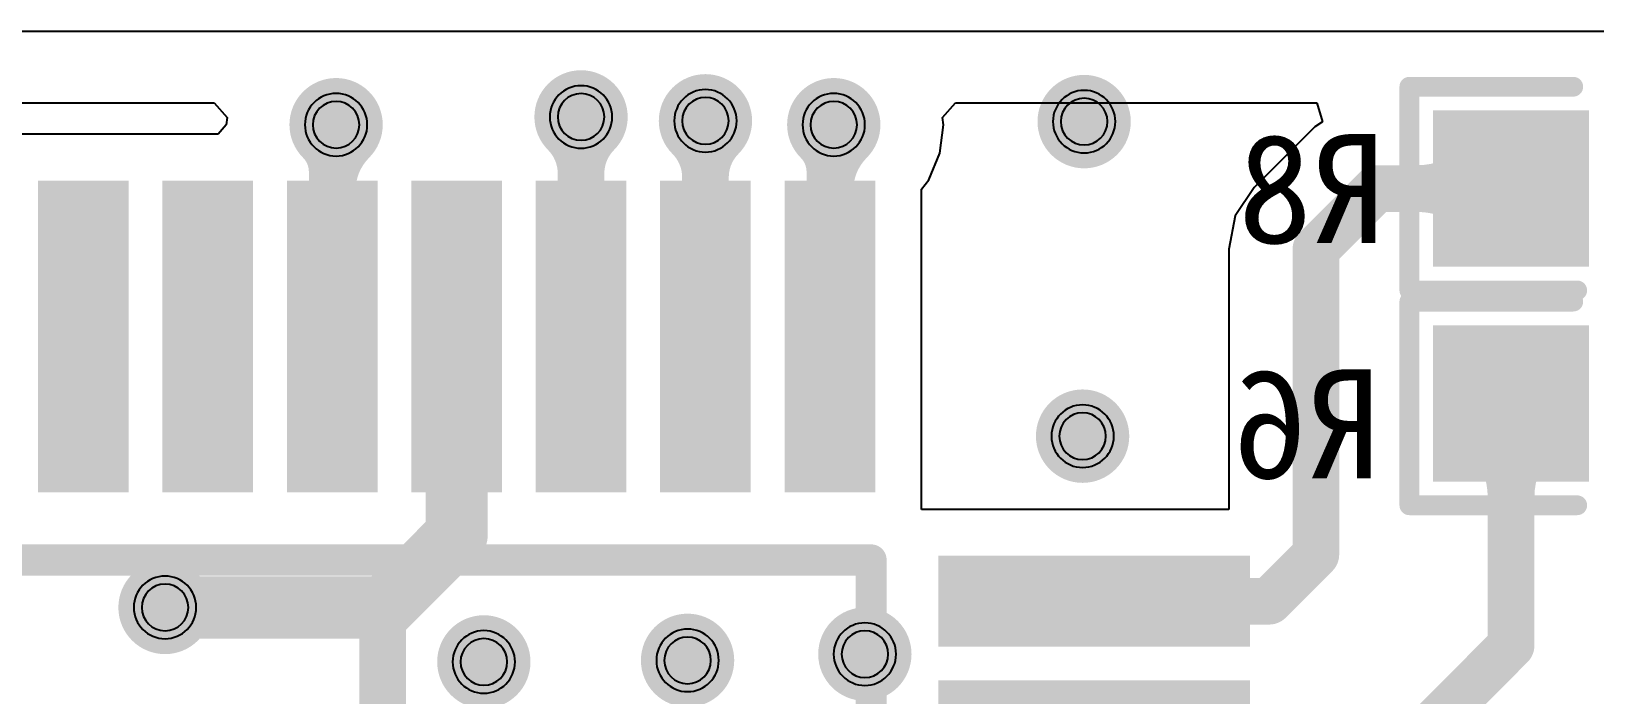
# Model space of a CAD drawing. Header units: inches. Extents: x 32166 to 66782, y 2386 to 7162.
# Drawn here: x 33095.4 to 33246.1, y 2864.8 to 2928.7 of the extents above; entities that cross this region are included whole.
import ezdxf

# ---------------------------------------------------------------- set-up
doc = ezdxf.new("R2010")
doc.units = ezdxf.units.IN
doc.header["$LTSCALE"] = 0.6431102362
doc.header["$MEASUREMENT"] = 0
for name, color, linetype in [('BOTTOMLAYER', 5, 'CONTINUOUS'), ('BOTTOMOVERLAY', 54, 'CONTINUOUS'), ('BOTTOMPASTE', 16, 'CONTINUOUS'), ('BOTTOMSOLDER', 6, 'CONTINUOUS'), ('KEEPOUTLAYER', 6, 'CONTINUOUS'), ('MULTILAYER', 9, 'CONTINUOUS')]:
    doc.layers.add(name, color=color, linetype=linetype)
doc.styles.get("Standard").update_dxf_attribs({"font": 'txt', "width": 0.8})

msp = doc.modelspace()

# ---------------------------------------------------------------- linework, layer by layer
at = {"layer": 'BOTTOMLAYER'}
for p, q in [((33038.39228627626, 2921.831793922114), (33112.9938769763, 2921.831793922114)), ((33112.9938769763, 2921.831793922114), (33114.24995777636, 2920.399500622114)), ((33183.2504293762, 2920.399500622114), (33184.50651017625, 2921.831793922114)), ((33184.50651017625, 2921.831793922114), (33219.34332137621, 2921.831793922114)), ((33219.34332137621, 2921.831793922114), (33219.8963047763, 2920.008823222115)), ((33114.1596607762, 2919.713700622118), (33113.3705716762, 2918.813892922111)), ((33114.24995777636, 2920.399500622114), (33114.1596607762, 2919.713700622118)), ((33182.97984317628, 2916.972634222109), (33183.34072637636, 2919.713662522112)), ((33183.34072637636, 2919.713662522112), (33183.2504293762, 2920.399500622114)), ((33219.15266897622, 2919.511923022115), (33213.30268067627, 2913.661934722115)), ((33219.8963047763, 2920.008823222115), (33219.15266897622, 2919.511923022115)), ((33109.22540597623, 2918.814045322115), (33091.52544137625, 2918.814045322115)), ((33109.22540597623, 2918.813892922111), (33109.22540597623, 2918.814045322115)), ((33113.3705716762, 2918.813892922111), (33109.22540597623, 2918.813892922111)), ((33181.92184427621, 2914.418372122107), (33182.97984317628, 2916.972634222109)), ((33181.22549057626, 2913.510868222116), (33181.92184427621, 2914.418372122107)), ((33181.22549057626, 2882.664079522116), (33181.22549057626, 2913.510868222116)), ((33213.30268067627, 2913.661934722115), (33211.47929087627, 2910.933022222112)), ((33211.47929087627, 2910.933022222112), (33210.83898227629, 2907.714029422112)), ((33210.83898227629, 2907.714029422112), (33210.83898227629, 2882.664079522116)), ((33210.83898227629, 2882.664079522116), (33181.22549057626, 2882.664079522116))]:
    msp.add_line(p, q, dxfattribs=at)
for points, const_width in [([(33122.50024607628, 2919.713662522112, 1), (33127.00023707622, 2919.713662522112, 1)], 4.499991), ([(33146.12544647633, 2920.464080122116, 1), (33150.62543747626, 2920.464080122116, 1)], 4.499991), ([(33158.12546057626, 2920.089176122116, 1), (33162.62545157628, 2920.089176122116, 1)], 4.499991), ([(33170.50015007625, 2919.713662522112, 1), (33175.00014107627, 2919.713662522112, 1)], 4.499991), ([(33194.6505970763, 2920.014042922112, 1), (33199.15058807623, 2920.014042922112, 1)], 4.499991), ([(33147.25046327628, 2920.464080122116, 1), (33149.5004206763, 2920.464080122116, 1)], 2.2499955), ([(33123.25043507624, 2919.338834722113, 1), (33125.50039247618, 2919.338834722113, 1)], 2.2499955), ([(33123.25043507624, 2919.338834722113, 1), (33125.50039247618, 2919.338834722113, 1)], 2.2499955), ([(33123.62526287624, 2919.713662522112, 1), (33125.87522027626, 2919.713662522112, 1)], 2.2499955), ([(33145.65948347624, 2918.873100322113, 1), (33147.90944087618, 2918.873100322113, 1)], 2.2499955), ([(33148.84144307623, 2918.873100322113, 1), (33151.09140047625, 2918.873100322113, 1)], 2.2499955), ([(33159.2504773763, 2920.089176122116, 1), (33161.50043477624, 2920.089176122116, 1)], 2.2499955), ([(33171.25052957626, 2919.339025222112, 1), (33173.5004869762, 2919.339025222112, 1)], 2.2499955), ([(33122.0342830762, 2918.122682722109, 1), (33124.28424047631, 2918.122682722109, 1)], 2.2499955), ([(33125.21624267627, 2918.122682722109, 1), (33127.4662000763, 2918.122682722109, 1)], 2.2499955), ([(33157.65949757626, 2918.498196322113, 1), (33159.90945497629, 2918.498196322113, 1)], 2.2499955), ([(33160.84145717625, 2918.498196322113, 1), (33163.09141457636, 2918.498196322113, 1)], 2.2499955), ([(33170.03418707634, 2918.122682722109, 1), (33172.28414447628, 2918.122682722109, 1)], 2.2499955), ([(33173.21614667624, 2918.122682722109, 1), (33175.46610407627, 2918.122682722109, 1)], 2.2499955), ([(33234.29894297627, 2916.215663422116, 1), (33236.54890037621, 2916.215663422116, 1)], 2.2499955), ([(33123.25043507624, 2915.186620522114, 1), (33125.50039247618, 2915.186620522114, 1)], 2.2499955), ([(33147.25046327628, 2915.032125022111, 1), (33149.5004206763, 2915.032125022111, 1)], 2.2499955), ([(33147.25046327628, 2915.032125022111, 1), (33149.5004206763, 2915.032125022111, 1)], 2.2499955), ([(33159.2504773763, 2914.657221022111, 1), (33161.50043477624, 2914.657221022111, 1)], 2.2499955), ([(33159.2504773763, 2914.657221022111, 1), (33161.50043477624, 2914.657221022111, 1)], 2.2499955), ([(33171.25052957626, 2915.186163322114, 1), (33173.5004869762, 2915.186163322114, 1)], 2.2499955), ([(33123.25043507624, 2913.376794322112, 1), (33125.50039247618, 2913.376794322112, 1)], 2.2499955), ([(33171.25052957626, 2913.377251522112, 1), (33173.5004869762, 2913.377251522112, 1)], 2.2499955), ([(33223.97559557636, 2913.564017722112, 1), (33226.2255529763, 2913.564017722112, 1)], 2.2499955), ([(33223.97559557636, 2913.564017722112, 1), (33226.2255529763, 2913.564017722112, 1)], 2.2499955), ([(33227.89730477626, 2913.564017722112, 1), (33230.14726217629, 2913.564017722112, 1)], 2.2499955), ([(33227.89730477626, 2913.564017722112, 1), (33230.14726217629, 2913.564017722112, 1)], 2.2499955), ([(33236.95058867626, 2913.564017722112, 1), (33239.20054607628, 2913.564017722112, 1)], 2.2499955), ([(33234.29894297627, 2910.912372022109, 1), (33236.54890037621, 2910.912372022109, 1)], 2.2499955), ([(33218.12560727624, 2907.714029422112, 1), (33220.37556467627, 2907.714029422112, 1)], 2.2499955), ([(33218.12560727624, 2907.714029422112, 1), (33220.37556467627, 2907.714029422112, 1)], 2.2499955), ([(33123.25043507624, 2899.314122422113, 1), (33125.50039247618, 2899.314122422113, 1)], 2.2499955), ([(33134.87550707626, 2899.314008122115, 1), (33137.87550107631, 2899.314008122115, 1)], 2.999994), ([(33147.25046327628, 2899.314046222111, 1), (33149.5004206763, 2899.314046222111, 1)], 2.2499955), ([(33159.2504773763, 2899.314122422113, 1), (33161.50043477624, 2899.314122422113, 1)], 2.2499955), ([(33171.25052957626, 2899.314084322117, 1), (33173.5004869762, 2899.314084322117, 1)], 2.2499955), ([(33194.50059737634, 2889.714027322118, 1), (33199.00058837627, 2889.714027322118, 1)], 4.499991), ([(33236.95058867626, 2892.864021022111, 1), (33239.20054607628, 2892.864021022111, 1)], 2.2499955), ([(33234.29894297627, 2890.212375322119, 1), (33236.54890037621, 2890.212375322119, 1)], 2.2499955), ([(33239.60223437633, 2890.212375322119, 1), (33241.85219177626, 2890.212375322119, 1)], 2.2499955), ([(33236.95058867626, 2883.810737122107, 1), (33239.20054607628, 2883.810737122107, 1)], 2.2499955), ([(33236.95058867626, 2883.810737122107, 1), (33239.20054607628, 2883.810737122107, 1)], 2.2499955), ([(33134.87550707626, 2880.188151022116, 1), (33137.87550107631, 2880.188151022116, 1)], 2.999994), ([(33134.87550707626, 2880.188151022116, 1), (33137.87550107631, 2880.188151022116, 1)], 2.999994), ([(33218.12560727624, 2878.314088222114, 1), (33220.37556467627, 2878.314088222114, 1)], 2.2499955), ([(33218.12560727624, 2878.314088222114, 1), (33220.37556467627, 2878.314088222114, 1)], 2.2499955), ([(33106.00058387624, 2873.214022222111, 1), (33110.50057487626, 2873.214022222111, 1)], 4.499991), ([(33106.75058237631, 2873.214022222111, 1), (33109.75057637618, 2873.214022222111, 1)], 2.999994), ([(33127.90137827631, 2873.214022222111, 1), (33130.90137227627, 2873.214022222111, 1)], 2.999994), ([(33127.90137827631, 2873.214022222111, 1), (33130.90137227627, 2873.214022222111, 1)], 2.999994), ([(33196.75051667625, 2873.814097222106, 1), (33199.00047407627, 2873.814097222106, 1)], 2.2499955), ([(33213.62561627631, 2873.814097222106, 1), (33215.87557367633, 2873.814097222106, 1)], 2.2499955), ([(33213.62561627631, 2873.814097222106, 1), (33215.87557367633, 2873.814097222106, 1)], 2.2499955), ([(33128.12563487628, 2873.063260522109, 1), (33130.3755922763, 2873.063260522109, 1)], 2.2499955), ([(33173.50014407629, 2868.713764522114, 1), (33178.00013507631, 2868.713764522114, 1)], 4.499991), ([(33136.75059857635, 2867.964032722115, 1), (33141.25058957628, 2867.964032722115, 1)], 4.499991), ([(33156.40059737631, 2868.114032422111, 1), (33160.90058837624, 2868.114032422111, 1)], 4.499991), ([(33236.95058867626, 2869.539010522114, 1), (33239.20054607628, 2869.539010522114, 1)], 2.2499955), ([(33236.95058867626, 2869.539010522114, 1), (33239.20054607628, 2869.539010522114, 1)], 2.2499955)]:
    msp.add_lwpolyline(points, format="xyb", close=True, dxfattribs=dict(at, const_width=const_width))
for points, const_width in [([(33148.37544197629, 2899.314046222111), (33148.37544197629, 2920.464080122116)], 4.499991), ([(33124.37541377625, 2919.338834722113), (33124.75024157625, 2919.713662522112)], 4.499991), ([(33124.37541377625, 2899.314122422113), (33124.37541377625, 2919.338834722113)], 4.499991), ([(33160.37545607631, 2899.314122422113), (33160.37545607631, 2920.089176122116)], 4.499991), ([(33172.37550827627, 2899.314084322117), (33172.37550827627, 2919.339025222112)], 4.499991), ([(33219.25058597625, 2907.714029422112), (33225.10057427629, 2913.564017722112)], 4.499991), ([(33225.10057427629, 2913.564017722112), (33238.07556737627, 2913.564017722112)], 4.499991), ([(33219.25058597625, 2878.314088222114), (33219.25058597625, 2907.714029422112)], 4.499991), ([(33136.37550407624, 2880.188151022116), (33136.37550407624, 2899.314008122115)], 5.999988), ([(33238.07556737627, 2869.539010522114), (33238.07556737627, 2892.864021022111)], 4.499991), ([(33129.4013752762, 2873.214022222111), (33136.37550407624, 2880.188151022116)], 5.999988), ([(33214.75059497632, 2873.814097222106), (33219.25058597625, 2878.314088222114)], 4.499991), ([(33108.25057937629, 2873.214022222111), (33129.4013752762, 2873.214022222111)], 5.999988), ([(33197.87549537626, 2873.814097222106), (33214.75059497632, 2873.814097222106)], 4.499991), ([(33129.25061357629, 2855.663981122108), (33129.25061357629, 2873.063260522109)], 4.499991), ([(33230.35063997618, 2861.814083122119), (33238.07556737627, 2869.539010522114)], 4.499991)]:
    msp.add_lwpolyline(points, dxfattribs=dict(at, const_width=const_width))
at = {"layer": 'BOTTOMLAYER', "const_width": 4.499991}
for points in [[(33146.78446217626, 2918.873100322113, -0.1989123673795613), (33148.37544197629, 2915.032125022111)], [(33148.37544197629, 2915.032125022111, -0.1989123673795613), (33149.96642177624, 2918.873100322113)], [(33123.15926177621, 2918.122682722109, -0.1989123673795613), (33124.37541377625, 2915.186620522114)], [(33124.37541377625, 2913.376794322112, -0.1989123673795613), (33126.3412213762, 2918.122682722109)], [(33158.78447627628, 2918.498196322113, -0.1989123673795613), (33160.37545607631, 2914.657221022111)], [(33160.37545607631, 2914.657221022111, -0.1989123673795613), (33161.96643587617, 2918.498196322113)], [(33171.15916577636, 2918.122682722109, -0.1989123673795613), (33172.37550827627, 2915.186163322114)], [(33172.37550827627, 2913.377251522112, -0.1989123673795613), (33174.34112537634, 2918.122682722109)], [(33235.4239216762, 2916.215663422116, -0.1989123673795613), (33229.02228347628, 2913.564017722112)], [(33229.02228347628, 2913.564017722112, -0.1989123673795613), (33235.4239216762, 2910.912372022109)], [(33235.4239216762, 2890.212375322119, -0.1989123673795613), (33238.07556737627, 2883.810737122107)], [(33238.07556737627, 2883.810737122107, -0.1989123673795613), (33240.72721307634, 2890.212375322119)]]:
    msp.add_lwpolyline(points, format="xyb", dxfattribs=at)
at = {"layer": 'BOTTOMLAYER'}
for points in [[(33244.07555537618, 2919.564005722108), (33232.07557937627, 2919.564005722108), (33244.07555537618, 2907.564029722116), (33232.07557937627, 2907.564029722116)], [(33097.52542937625, 2885.814111322115), (33103.22541797632, 2885.814111322115), (33097.52542937625, 2912.814057322119), (33103.22541797632, 2912.814057322119)], [(33109.5254815763, 2885.813958922112), (33115.22547017628, 2885.813958922112), (33109.5254815763, 2912.813904922115), (33115.22547017628, 2912.813904922115)], [(33121.52541947635, 2885.814149422111), (33127.22540807624, 2885.814149422111), (33121.52541947635, 2912.814095422114), (33127.22540807624, 2912.814095422114)], [(33133.52550977634, 2885.814035122114), (33139.22549837632, 2885.814035122114), (33133.52550977634, 2912.813981122117), (33139.22549837632, 2912.813981122117)], [(33145.5254476763, 2885.814073222109), (33151.22543627628, 2885.814073222109), (33145.5254476763, 2912.814019222113), (33151.22543627628, 2912.814019222113)], [(33157.52546177623, 2885.814149422111), (33163.2254503763, 2885.814149422111), (33157.52546177623, 2912.814095422114), (33163.2254503763, 2912.814095422114)], [(33169.52551397619, 2885.814111322115), (33175.22550257626, 2885.814111322115), (33169.52551397619, 2912.814057322119), (33175.22550257626, 2912.814057322119)], [(33244.07555537618, 2898.864009022107), (33232.07557937627, 2898.864009022107), (33244.07555537618, 2886.864033022115), (33232.07557937627, 2886.864033022115)], [(33211.37546837632, 2870.964102922115), (33211.37546837632, 2876.66409152212), (33184.37552237629, 2870.964102922115), (33184.37552237629, 2876.66409152212)]]:
    msp.add_solid(points, dxfattribs=at)
at = {"layer": 'BOTTOMOVERLAY'}
for points, const_width in [([(33228.26561747625, 2903.754105922117), (33228.26561747625, 2923.373967622114)], 1.905), ([(33228.26561747625, 2923.373967622114), (33244.07559347621, 2923.373967622114)], 1.905), ([(33228.26561747625, 2903.754105922117), (33244.45651727626, 2903.754067822121)], 1.905), ([(33228.26561747625, 2883.054109222116), (33228.26561747625, 2902.673970922113)], 1.905), ([(33228.26561747625, 2902.673970922113), (33244.07559347621, 2902.673970922113)], 1.905), ([(33228.26561747625, 2883.054109222116), (33244.45651727626, 2883.054071122109)], 1.905), ([(33084.40047467633, 2877.789146422112), (33176.3506336763, 2877.78907022211)], 2.999994), ([(33176.35059557627, 2801.664127222119), (33176.3506336763, 2877.78907022211)], 2.999994)]:
    msp.add_lwpolyline(points, dxfattribs=dict(at, const_width=const_width))
for points, const_width in [([(33228.74186747625, 2923.373967622114, 1), (33227.78936747615, 2923.373967622114, 1)], 0.9525), ([(33228.74186747625, 2923.373967622114, 1), (33227.78936747615, 2923.373967622114, 1)], 0.9525), ([(33244.55184347621, 2923.373967622114, 1), (33243.59934347629, 2923.373967622114, 1)], 0.9525), ([(33228.74186747625, 2903.754105922117, 1), (33227.78936747615, 2903.754105922117, 1)], 0.9525), ([(33228.74186747625, 2903.754105922117, 1), (33227.78936747615, 2903.754105922117, 1)], 0.9525), ([(33244.93276727618, 2903.754067822121, 1), (33243.98026727625, 2903.754067822121, 1)], 0.9525), ([(33228.74186747625, 2902.673970922113, 1), (33227.78936747615, 2902.673970922113, 1)], 0.9525), ([(33228.74186747625, 2902.673970922113, 1), (33227.78936747615, 2902.673970922113, 1)], 0.9525), ([(33244.55184347621, 2902.673970922113, 1), (33243.59934347629, 2902.673970922113, 1)], 0.9525), ([(33228.74186747625, 2883.054109222116, 1), (33227.78936747615, 2883.054109222116, 1)], 0.9525), ([(33228.74186747625, 2883.054109222116, 1), (33227.78936747615, 2883.054109222116, 1)], 0.9525), ([(33244.93276727618, 2883.054071122109, 1), (33243.98026727625, 2883.054071122109, 1)], 0.9525), ([(33177.10063217629, 2877.78907022211, 1), (33175.60063517623, 2877.78907022211, 1)], 1.499997), ([(33177.10063217629, 2877.78907022211, 1), (33175.60063517623, 2877.78907022211, 1)], 1.499997)]:
    msp.add_lwpolyline(points, format="xyb", close=True, dxfattribs=dict(at, const_width=const_width))
at = {"layer": 'BOTTOMPASTE'}
for points in [[(33244.07555537618, 2919.564005722108), (33232.07557937627, 2919.564005722108), (33244.07555537618, 2907.564029722116), (33232.07557937627, 2907.564029722116)], [(33097.52542937625, 2885.814111322115), (33103.22541797632, 2885.814111322115), (33097.52542937625, 2912.814057322119), (33103.22541797632, 2912.814057322119)], [(33109.5254815763, 2885.813958922112), (33115.22547017628, 2885.813958922112), (33109.5254815763, 2912.813904922115), (33115.22547017628, 2912.813904922115)], [(33121.52541947635, 2885.814149422111), (33127.22540807624, 2885.814149422111), (33121.52541947635, 2912.814095422114), (33127.22540807624, 2912.814095422114)], [(33133.52550977634, 2885.814035122114), (33139.22549837632, 2885.814035122114), (33133.52550977634, 2912.813981122117), (33139.22549837632, 2912.813981122117)], [(33145.5254476763, 2885.814073222109), (33151.22543627628, 2885.814073222109), (33145.5254476763, 2912.814019222113), (33151.22543627628, 2912.814019222113)], [(33157.52546177623, 2885.814149422111), (33163.2254503763, 2885.814149422111), (33157.52546177623, 2912.814095422114), (33163.2254503763, 2912.814095422114)], [(33169.52551397619, 2885.814111322115), (33175.22550257626, 2885.814111322115), (33169.52551397619, 2912.814057322119), (33175.22550257626, 2912.814057322119)], [(33244.07555537618, 2898.864009022107), (33232.07557937627, 2898.864009022107), (33244.07555537618, 2886.864033022115), (33232.07557937627, 2886.864033022115)], [(33211.37546837632, 2870.964102922115), (33211.37546837632, 2876.66409152212), (33184.37552237629, 2870.964102922115), (33184.37552237629, 2876.66409152212)]]:
    msp.add_solid(points, dxfattribs=at)
at = {"layer": 'BOTTOMSOLDER'}
for centre, radius, start, end in [((33124.75024157616, 2919.713662522112), 3.011995500055491, 0, 180), ((33148.37544197629, 2920.464080122116), 3.011995499946352, 0, 180), ((33160.37545607631, 2920.089176122116), 3.011995499946352, 0, 180), ((33172.75014557622, 2919.713662522112), 3.011995500055491, 0, 180), ((33196.90059257618, 2920.014042922112), 3.011995500055491, 0, 180), ((33124.75024157616, 2919.713662522112), 3.011995499946352, 180, 0), ((33148.37544197629, 2920.464080122116), 3.011995500055491, 180, 0), ((33160.37545607631, 2920.089176122116), 3.011995499946352, 180, 0), ((33172.75014557622, 2919.713662522112), 3.011995499946352, 180, 0), ((33196.90059257618, 2920.014042922112), 3.011995499946352, 180, 0), ((33196.75059287613, 2889.714027322118), 3.011995500055491, 0, 180), ((33196.75059287613, 2889.714027322118), 3.011995499946352, 180, 0), ((33108.25057937629, 2873.214022222111), 3.011995499946352, 0, 180), ((33108.25057937629, 2873.214022222111), 3.011995499946352, 180, 0), ((33175.75013957617, 2868.713764522114), 3.011995500055491, 0, 180), ((33139.00059407614, 2867.964032722115), 3.011995500055491, 0, 180), ((33158.65059287627, 2868.114032422111), 3.011995499946352, 0, 180), ((33175.75013957617, 2868.713764522114), 3.011995499946352, 180, 0), ((33139.00059407614, 2867.964032722115), 3.011995499946352, 180, 0), ((33158.65059287627, 2868.114032422111), 3.011995500055491, 180, 0)]:
    msp.add_arc(centre, radius, start, end, dxfattribs=at)
for points in [[(33245.59955537618, 2921.088005722113), (33230.55157937618, 2921.088005722113), (33245.59955537618, 2906.040029722111), (33230.55157937618, 2906.040029722111)], [(33096.00142937624, 2884.290111322111), (33104.74941797632, 2884.290111322111), (33096.00142937624, 2914.338057322113), (33104.74941797632, 2914.338057322113)], [(33108.00148157638, 2884.289958922118), (33116.74947017628, 2884.289958922118), (33108.00148157638, 2914.33790492212), (33116.74947017628, 2914.33790492212)], [(33120.00141947626, 2884.290149422117), (33128.74940807625, 2884.290149422117), (33120.00141947626, 2914.338095422108), (33128.74940807625, 2914.338095422108)], [(33132.00150977624, 2884.29003512212), (33140.74949837624, 2884.29003512212), (33132.00150977624, 2914.337981122111), (33140.74949837624, 2914.337981122111)], [(33144.0014476763, 2884.290073222115), (33152.74943627629, 2884.290073222115), (33144.0014476763, 2914.338019222118), (33152.74943627629, 2914.338019222118)], [(33156.00146177632, 2884.290149422117), (33164.74945037631, 2884.290149422117), (33156.00146177632, 2914.338095422108), (33164.74945037631, 2914.338095422108)], [(33168.00151397628, 2884.290111322111), (33176.74950257627, 2884.290111322111), (33168.00151397628, 2914.338057322113), (33176.74950257627, 2914.338057322113)], [(33245.59955537618, 2900.388009022112), (33230.55157937618, 2900.388009022112), (33245.59955537618, 2885.34003302211), (33230.55157937618, 2885.34003302211)], [(33212.89946837632, 2869.440102922121), (33212.89946837632, 2878.188091522114), (33182.85152237629, 2869.440102922121), (33182.85152237629, 2878.188091522114)], [(33212.89946837632, 2857.440088822112), (33212.89946837632, 2866.188077422115), (33182.85152237629, 2857.440088822112), (33182.85152237629, 2866.188077422115)]]:
    msp.add_solid(points, dxfattribs=at)
at = {"layer": 'KEEPOUTLAYER'}
msp.add_line((32955.2505805763, 2928.714025522104), (33358.75057367633, 2928.714025522104), dxfattribs=at)
at = {"layer": 'MULTILAYER'}
for centre, start, end in [((33148.37544197629, 2920.464080122116), 0, 180), ((33124.75024157625, 2919.713662522112), 0, 180), ((33160.37545607631, 2920.089176122116), 0, 180), ((33172.75014557622, 2919.713662522112), 0, 180), ((33196.90059257627, 2920.014042922112), 0, 180), ((33124.75024157625, 2919.713662522112), 180, 0), ((33148.37544197629, 2920.464080122116), 180, 0), ((33160.37545607631, 2920.089176122116), 180, 0), ((33172.75014557622, 2919.713662522112), 180, 0), ((33196.90059257627, 2920.014042922112), 180, 0), ((33196.75059287631, 2889.714027322118), 0, 180), ((33196.75059287631, 2889.714027322118), 180, 0), ((33108.25057937629, 2873.214022222111), 0, 180), ((33108.25057937629, 2873.214022222111), 180, 0), ((33139.00059407631, 2867.964032722115), 0, 180), ((33158.65059287627, 2868.114032422111), 0, 180), ((33175.75013957626, 2868.713764522114), 0, 180), ((33175.75013957626, 2868.713764522114), 180, 0), ((33139.00059407631, 2867.964032722115), 180, 0), ((33158.65059287627, 2868.114032422111), 180, 0)]:
    msp.add_arc(centre, 2.249995499987563, start, end, dxfattribs=at)

# ---------------------------------------------------------------- texts
at = {"layer": 'BOTTOMOVERLAY', "text_generation_flag": 2}
for s, p in [('R8', (33226.00057247624, 2908.314028222116)), ('R6', (33225.55057337626, 2885.664035422118))]:
    msp.add_text(s, height=10.5000171, rotation=359.9999999998263, dxfattribs=at).set_placement(p)

doc.saveas('drawing.dxf')
